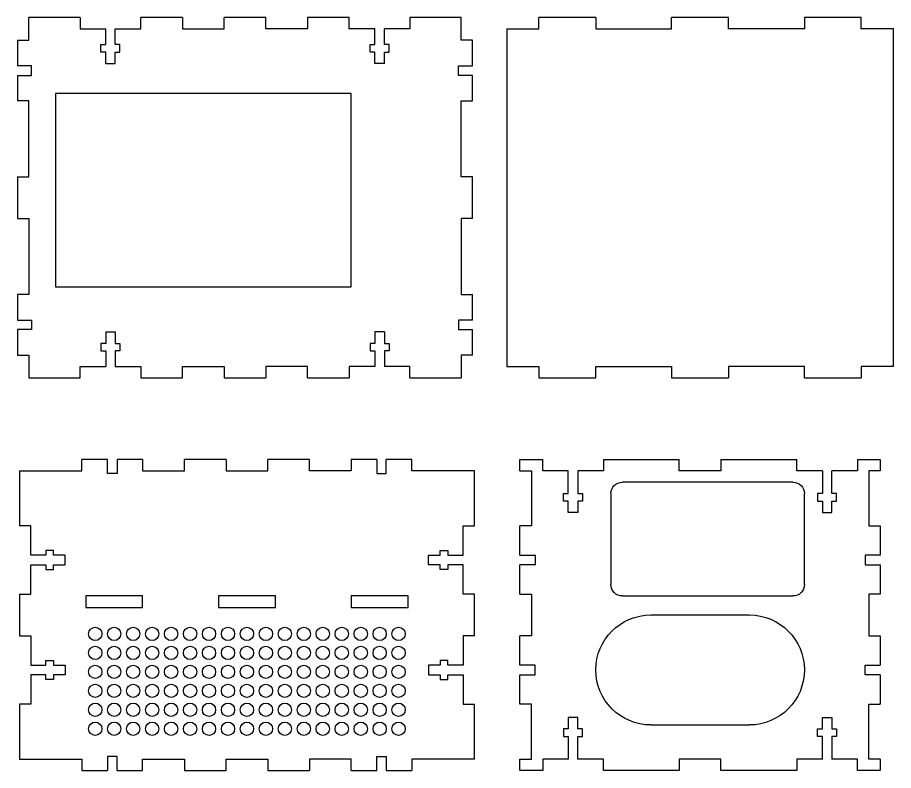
# Model space of a CAD drawing. Extents: x 10 to 830, y 11 to 572.
# Drawn here: x 140 to 371, y 373 to 571.5 of the extents above; entities that cross this region are included whole.
import ezdxf

# ---------------------------------------------------------------- set-up
doc = ezdxf.new("R2010")
doc.units = 0
doc.layers.add('LAYER_1', color=7, linetype='CONTINUOUS')

# ---------------------------------------------------------------- blocks, each defined once
blk = doc.blocks.new('BLOCK_6')
at = {"layer": 'LAYER_1', "color": 7}
for points in [[(143, 565.5), (143, 571.5)], [(156.5, 571.5), (143, 571.5)], [(156.5, 571.5), (156.5, 568.5)], [(172.5, 568.5), (172.5, 571.5)], [(183.5, 571.5), (172.5, 571.5)], [(183.5, 571.5), (183.5, 568.5)], [(194.5, 568.5), (194.5, 571.5)], [(205.5, 571.5), (194.5, 571.5)], [(205.5, 568.5), (205.5, 571.5)], [(216.5, 571.5), (216.5, 568.5)], [(227.5, 571.5), (216.5, 571.5)], [(227.5, 568.5), (227.5, 571.5)], [(243.5, 571.5), (243.5, 568.5)], [(257, 571.5), (243.5, 571.5)], [(257, 565.5), (257, 571.5)], [(156.5, 568.5), (163.25, 568.5)], [(163.25, 564.4), (163.25, 568.5)], [(165.75, 564.4), (165.75, 568.5)], [(165.75, 568.5), (172.5, 568.5)], [(183.5, 568.5), (194.5, 568.5)], [(216.5, 568.5), (205.5, 568.5)], [(234.25, 568.5), (227.5, 568.5)], [(234.25, 564.4), (234.25, 568.5)], [(236.75, 564.4), (236.75, 568.5)], [(243.5, 568.5), (236.75, 568.5)], [(140, 565.5), (140, 558.75)], [(140, 565.5), (143, 565.5)], [(162, 564.4), (163.25, 564.4)], [(162, 562.4), (162, 564.4)], [(167, 564.4), (165.75, 564.4)], [(167, 562.4), (167, 564.4)], [(233, 564.4), (234.25, 564.4)], [(233, 562.4), (233, 564.4)], [(238, 564.4), (236.75, 564.4)], [(238, 562.4), (238, 564.4)], [(260, 565.5), (257, 565.5)], [(260, 558.75), (260, 565.5)], [(163.25, 562.4), (162, 562.4)], [(163.25, 559.4), (163.25, 562.4)], [(165.75, 559.4), (165.75, 562.4)], [(165.75, 562.4), (167, 562.4)], [(234.25, 562.4), (233, 562.4)], [(234.25, 559.4), (234.25, 562.4)], [(236.75, 559.4), (236.75, 562.4)], [(236.75, 562.4), (238, 562.4)], [(163.25, 559.4), (165.75, 559.4)], [(236.75, 559.4), (234.25, 559.4)], [(143.7, 558.75), (140, 558.75)], [(143.7, 556.25), (143.7, 558.75)], [(256.3, 558.75), (260, 558.75)], [(256.3, 556.25), (256.3, 558.75)], [(140, 556.25), (140, 549.5)], [(140, 556.25), (143.7, 556.25)], [(260, 556.25), (256.3, 556.25)], [(260, 549.5), (260, 556.25)], [(228, 551.5), (150, 551.5)], [(150, 551.5), (150, 500.5)], [(228, 500.5), (228, 551.5)], [(143, 549.5), (140, 549.5)], [(143, 529.5), (143, 549.5)], [(257, 549.5), (260, 549.5)], [(257, 529.5), (257, 549.5)], [(140, 529.5), (143, 529.5)], [(140, 529.5), (140, 518.5)], [(260, 529.5), (257, 529.5)], [(260, 518.5), (260, 529.5)], [(140, 518.5), (143, 518.5)], [(143, 518.5), (143, 498.5)], [(257, 518.5), (257, 498.5)], [(260, 518.5), (257, 518.5)], [(150, 500.5), (228, 500.5)], [(143, 498.5), (140, 498.5)], [(140, 498.5), (140, 491.75)], [(257, 498.5), (260, 498.5)], [(260, 491.75), (260, 498.5)], [(140, 491.75), (143.7, 491.75)], [(143.7, 491.75), (143.7, 489.25)], [(256.3, 491.75), (256.3, 489.25)], [(260, 491.75), (256.3, 491.75)], [(143.7, 489.25), (140, 489.25)], [(140, 489.25), (140, 482.5)], [(163.25, 488.6), (163.25, 485.6)], [(163.25, 488.6), (165.75, 488.6)], [(165.75, 488.6), (165.75, 485.6)], [(234.25, 488.6), (234.25, 485.6)], [(236.75, 488.6), (234.25, 488.6)], [(236.75, 488.6), (236.75, 485.6)], [(256.3, 489.25), (260, 489.25)], [(260, 482.5), (260, 489.25)], [(162, 485.6), (162, 483.6)], [(163.25, 485.6), (162, 485.6)], [(165.75, 485.6), (167, 485.6)], [(167, 485.6), (167, 483.6)], [(233, 485.6), (233, 483.6)], [(234.25, 485.6), (233, 485.6)], [(236.75, 485.6), (238, 485.6)], [(238, 485.6), (238, 483.6)], [(162, 483.6), (163.25, 483.6)], [(163.25, 483.6), (163.25, 479.5)], [(167, 483.6), (165.75, 483.6)], [(165.75, 483.6), (165.75, 479.5)], [(233, 483.6), (234.25, 483.6)], [(234.25, 483.6), (234.25, 479.5)], [(238, 483.6), (236.75, 483.6)], [(236.75, 483.6), (236.75, 479.5)], [(140, 482.5), (143, 482.5)], [(143, 482.5), (143, 476.5)], [(257, 482.5), (257, 476.5)], [(260, 482.5), (257, 482.5)], [(156.5, 476.5), (156.5, 479.5)], [(156.5, 479.5), (163.25, 479.5)], [(165.75, 479.5), (172.5, 479.5)], [(172.5, 479.5), (172.5, 476.5)], [(183.5, 476.5), (183.5, 479.5)], [(183.5, 479.5), (194.5, 479.5)], [(194.5, 479.5), (194.5, 476.5)], [(205.5, 479.5), (205.5, 476.5)], [(216.5, 479.5), (205.5, 479.5)], [(216.5, 476.5), (216.5, 479.5)], [(227.5, 479.5), (227.5, 476.5)], [(234.25, 479.5), (227.5, 479.5)], [(243.5, 479.5), (236.75, 479.5)], [(243.5, 476.5), (243.5, 479.5)], [(143, 476.5), (156.5, 476.5)], [(172.5, 476.5), (183.5, 476.5)], [(194.5, 476.5), (205.5, 476.5)], [(216.5, 476.5), (227.5, 476.5)], [(243.5, 476.5), (257, 476.5)]]:
    blk.add_lwpolyline(points, dxfattribs=at)
blk = doc.blocks.new('BLOCK_5')
at = {"layer": 'LAYER_1'}
blk.add_blockref('BLOCK_6', (0, 0), dxfattribs=at)
blk = doc.blocks.new('BLOCK_8')
at = {"layer": 'LAYER_1', "color": 7}
for points in [[(277.5, 568.5), (277.5, 571.5)], [(292.5, 571.5), (277.5, 571.5)], [(292.5, 571.5), (292.5, 568.5)], [(312.5, 568.5), (312.5, 571.5)], [(327.5, 571.5), (312.5, 571.5)], [(327.5, 568.5), (327.5, 571.5)], [(347.5, 571.5), (347.5, 568.5)], [(362.5, 571.5), (347.5, 571.5)], [(362.5, 568.5), (362.5, 571.5)], [(269, 568.5), (277.5, 568.5)], [(269, 568.5), (269, 479.5)], [(292.5, 568.5), (312.5, 568.5)], [(347.5, 568.5), (327.5, 568.5)], [(371, 568.5), (362.5, 568.5)], [(371, 479.5), (371, 568.5)], [(269, 479.5), (277.5, 479.5)], [(277.5, 479.5), (277.5, 476.5)], [(292.5, 476.5), (292.5, 479.5)], [(292.5, 479.5), (312.5, 479.5)], [(312.5, 479.5), (312.5, 476.5)], [(347.5, 479.5), (327.5, 479.5)], [(327.5, 479.5), (327.5, 476.5)], [(347.5, 476.5), (347.5, 479.5)], [(371, 479.5), (362.5, 479.5)], [(362.5, 479.5), (362.5, 476.5)], [(277.5, 476.5), (292.5, 476.5)], [(312.5, 476.5), (327.5, 476.5)], [(347.5, 476.5), (362.5, 476.5)]]:
    blk.add_lwpolyline(points, dxfattribs=at)
blk = doc.blocks.new('BLOCK_7')
at = {"layer": 'LAYER_1'}
blk.add_blockref('BLOCK_8', (0, 0), dxfattribs=at)
blk = doc.blocks.new('BLOCK_12')
at = {"layer": 'LAYER_1', "color": 7}
for points in [[(157, 452), (157, 455)], [(163.75, 455), (157, 455)], [(163.75, 451.3), (163.75, 455)], [(166.25, 455), (166.25, 451.3)], [(173, 455), (166.25, 455)], [(173, 455), (173, 452)], [(184, 452), (184, 455)], [(195, 455), (184, 455)], [(195, 455), (195, 452)], [(206, 452), (206, 455)], [(217, 455), (206, 455)], [(217, 452), (217, 455)], [(228, 455), (228, 452)], [(234.75, 455), (228, 455)], [(234.75, 455), (234.75, 451.3)], [(237.25, 451.3), (237.25, 455)], [(244, 455), (237.25, 455)], [(244, 452), (244, 455)], [(140.5, 452), (140.5, 437.5)], [(140.5, 452), (157, 452)], [(166.25, 451.3), (163.75, 451.3)], [(173, 452), (184, 452)], [(195, 452), (206, 452)], [(228, 452), (217, 452)], [(234.75, 451.3), (237.25, 451.3)], [(260.5, 452), (244, 452)], [(260.5, 437.5), (260.5, 452)], [(143.5, 437.5), (140.5, 437.5)], [(143.5, 429.75), (143.5, 437.5)], [(257.5, 437.5), (260.5, 437.5)], [(257.5, 429.75), (257.5, 437.5)], [(147.5, 429.75), (143.5, 429.75)], [(149.5, 431), (147.5, 431)], [(147.5, 431), (147.5, 429.75)], [(149.5, 429.75), (149.5, 431)], [(152.6, 429.75), (149.5, 429.75)], [(152.6, 427.25), (152.6, 429.75)], [(248.4, 429.75), (251.5, 429.75)], [(248.4, 427.25), (248.4, 429.75)], [(251.5, 431), (253.5, 431)], [(251.5, 429.75), (251.5, 431)], [(253.5, 431), (253.5, 429.75)], [(253.5, 429.75), (257.5, 429.75)], [(143.5, 419.5), (143.5, 427.25)], [(143.5, 427.25), (147.5, 427.25)], [(147.5, 427.25), (147.5, 426)], [(147.5, 426), (149.5, 426)], [(149.5, 426), (149.5, 427.25)], [(149.5, 427.25), (152.6, 427.25)], [(251.5, 427.25), (248.4, 427.25)], [(251.5, 426), (251.5, 427.25)], [(253.5, 426), (251.5, 426)], [(253.5, 427.25), (253.5, 426)], [(257.5, 427.25), (253.5, 427.25)], [(257.5, 419.5), (257.5, 427.25)], [(140.5, 419.5), (143.5, 419.5)], [(140.5, 419.5), (140.5, 408.5)], [(173, 419), (158, 419)], [(158, 419), (158, 416)], [(173, 416), (173, 419)], [(208, 419), (193, 419)], [(193, 419), (193, 416)], [(208, 416), (208, 419)], [(243, 419), (228, 419)], [(228, 419), (228, 416)], [(243, 416), (243, 419)], [(260.5, 419.5), (257.5, 419.5)], [(260.5, 408.5), (260.5, 419.5)], [(158, 416), (173, 416)], [(193, 416), (208, 416)], [(228, 416), (243, 416)], [(140.5, 408.5), (143.5, 408.5)], [(143.5, 408.5), (143.5, 400.75)], [(257.5, 408.5), (257.5, 400.75)], [(260.5, 408.5), (257.5, 408.5)], [(147.5, 400.75), (147.5, 402)], [(147.5, 402), (149.5, 402)], [(149.5, 402), (149.5, 400.75)], [(251.5, 402), (251.5, 400.75)], [(253.5, 402), (251.5, 402)], [(253.5, 400.75), (253.5, 402)], [(143.5, 400.75), (147.5, 400.75)], [(149.5, 400.75), (152.6, 400.75)], [(152.6, 400.75), (152.6, 398.25)], [(248.4, 400.75), (248.4, 398.25)], [(251.5, 400.75), (248.4, 400.75)], [(257.5, 400.75), (253.5, 400.75)], [(147.5, 398.25), (143.5, 398.25)], [(143.5, 398.25), (143.5, 390.5)], [(147.5, 397), (147.5, 398.25)], [(152.6, 398.25), (149.5, 398.25)], [(149.5, 398.25), (149.5, 397)], [(248.4, 398.25), (251.5, 398.25)], [(251.5, 398.25), (251.5, 397)], [(253.5, 398.25), (257.5, 398.25)], [(253.5, 397), (253.5, 398.25)], [(257.5, 398.25), (257.5, 390.5)], [(149.5, 397), (147.5, 397)], [(251.5, 397), (253.5, 397)], [(143.5, 390.5), (140.5, 390.5)], [(140.5, 390.5), (140.5, 376)], [(257.5, 390.5), (260.5, 390.5)], [(260.5, 376), (260.5, 390.5)], [(163.75, 376.7), (163.75, 373)], [(166.25, 376.7), (163.75, 376.7)], [(166.25, 373), (166.25, 376.7)], [(234.75, 373), (234.75, 376.7)], [(234.75, 376.7), (237.25, 376.7)], [(237.25, 376.7), (237.25, 373)], [(140.5, 376), (157, 376)], [(157, 376), (157, 373)], [(173, 373), (173, 376)], [(173, 376), (184, 376)], [(184, 376), (184, 373)], [(195, 373), (195, 376)], [(195, 376), (206, 376)], [(206, 376), (206, 373)], [(217, 376), (217, 373)], [(228, 376), (217, 376)], [(228, 373), (228, 376)], [(244, 376), (244, 373)], [(260.5, 376), (244, 376)], [(157, 373), (163.75, 373)], [(166.25, 373), (173, 373)], [(184, 373), (195, 373)], [(206, 373), (217, 373)], [(228, 373), (234.75, 373)], [(237.25, 373), (244, 373)]]:
    blk.add_lwpolyline(points, dxfattribs=at)
for points, knots in [([(158.75, 409), (158.75, 408.03), (159.53, 407.25), (160.5, 407.25), (161.47, 407.25), (162.25, 408.03), (162.25, 409), (162.25, 409.97), (161.47, 410.75), (160.5, 410.75), (159.53, 410.75), (158.75, 409.97), (158.75, 409)], [0, 0, 0, 0, 1, 1, 1, 2, 2, 2, 3, 3, 3, 4, 4, 4, 4]), ([(163.75, 409), (163.75, 408.03), (164.53, 407.25), (165.5, 407.25), (166.47, 407.25), (167.25, 408.03), (167.25, 409), (167.25, 409.97), (166.47, 410.75), (165.5, 410.75), (164.53, 410.75), (163.75, 409.97), (163.75, 409)], [0, 0, 0, 0, 1, 1, 1, 2, 2, 2, 3, 3, 3, 4, 4, 4, 4]), ([(168.75, 409), (168.75, 408.03), (169.53, 407.25), (170.5, 407.25), (171.47, 407.25), (172.25, 408.03), (172.25, 409), (172.25, 409.97), (171.47, 410.75), (170.5, 410.75), (169.53, 410.75), (168.75, 409.97), (168.75, 409)], [0, 0, 0, 0, 1, 1, 1, 2, 2, 2, 3, 3, 3, 4, 4, 4, 4]), ([(173.75, 409), (173.75, 408.03), (174.53, 407.25), (175.5, 407.25), (176.47, 407.25), (177.25, 408.03), (177.25, 409), (177.25, 409.97), (176.47, 410.75), (175.5, 410.75), (174.53, 410.75), (173.75, 409.97), (173.75, 409)], [0, 0, 0, 0, 1, 1, 1, 2, 2, 2, 3, 3, 3, 4, 4, 4, 4]), ([(178.75, 409), (178.75, 408.03), (179.53, 407.25), (180.5, 407.25), (181.47, 407.25), (182.25, 408.03), (182.25, 409), (182.25, 409.97), (181.47, 410.75), (180.5, 410.75), (179.53, 410.75), (178.75, 409.97), (178.75, 409)], [0, 0, 0, 0, 1, 1, 1, 2, 2, 2, 3, 3, 3, 4, 4, 4, 4]), ([(183.75, 409), (183.75, 408.03), (184.53, 407.25), (185.5, 407.25), (186.47, 407.25), (187.25, 408.03), (187.25, 409), (187.25, 409.97), (186.47, 410.75), (185.5, 410.75), (184.53, 410.75), (183.75, 409.97), (183.75, 409)], [0, 0, 0, 0, 1, 1, 1, 2, 2, 2, 3, 3, 3, 4, 4, 4, 4]), ([(188.75, 409), (188.75, 408.03), (189.53, 407.25), (190.5, 407.25), (191.47, 407.25), (192.25, 408.03), (192.25, 409), (192.25, 409.97), (191.47, 410.75), (190.5, 410.75), (189.53, 410.75), (188.75, 409.97), (188.75, 409)], [0, 0, 0, 0, 1, 1, 1, 2, 2, 2, 3, 3, 3, 4, 4, 4, 4]), ([(193.75, 409), (193.75, 408.03), (194.53, 407.25), (195.5, 407.25), (196.47, 407.25), (197.25, 408.03), (197.25, 409), (197.25, 409.97), (196.47, 410.75), (195.5, 410.75), (194.53, 410.75), (193.75, 409.97), (193.75, 409)], [0, 0, 0, 0, 1, 1, 1, 2, 2, 2, 3, 3, 3, 4, 4, 4, 4]), ([(198.75, 409), (198.75, 409.97), (199.53, 410.75), (200.5, 410.75), (201.47, 410.75), (202.25, 409.97), (202.25, 409)], [0, 0, 0, 0, 1, 1, 1, 2, 2, 2, 2]), ([(202.25, 409), (202.25, 408.03), (201.47, 407.25), (200.5, 407.25), (199.53, 407.25), (198.75, 408.03), (198.75, 409)], [0, 0, 0, 0, 1, 1, 1, 2, 2, 2, 2]), ([(203.75, 409), (203.75, 408.03), (204.53, 407.25), (205.5, 407.25), (206.47, 407.25), (207.25, 408.03), (207.25, 409), (207.25, 409.97), (206.47, 410.75), (205.5, 410.75), (204.53, 410.75), (203.75, 409.97), (203.75, 409)], [0, 0, 0, 0, 1, 1, 1, 2, 2, 2, 3, 3, 3, 4, 4, 4, 4]), ([(208.75, 409), (208.75, 408.03), (209.53, 407.25), (210.5, 407.25), (211.47, 407.25), (212.25, 408.03), (212.25, 409), (212.25, 409.97), (211.47, 410.75), (210.5, 410.75), (209.53, 410.75), (208.75, 409.97), (208.75, 409)], [0, 0, 0, 0, 1, 1, 1, 2, 2, 2, 3, 3, 3, 4, 4, 4, 4]), ([(213.75, 409), (213.75, 408.03), (214.53, 407.25), (215.5, 407.25), (216.47, 407.25), (217.25, 408.03), (217.25, 409), (217.25, 409.97), (216.47, 410.75), (215.5, 410.75), (214.53, 410.75), (213.75, 409.97), (213.75, 409)], [0, 0, 0, 0, 1, 1, 1, 2, 2, 2, 3, 3, 3, 4, 4, 4, 4]), ([(218.75, 409), (218.75, 408.03), (219.53, 407.25), (220.5, 407.25), (221.47, 407.25), (222.25, 408.03), (222.25, 409), (222.25, 409.97), (221.47, 410.75), (220.5, 410.75), (219.53, 410.75), (218.75, 409.97), (218.75, 409)], [0, 0, 0, 0, 1, 1, 1, 2, 2, 2, 3, 3, 3, 4, 4, 4, 4]), ([(223.75, 409), (223.75, 408.03), (224.53, 407.25), (225.5, 407.25), (226.47, 407.25), (227.25, 408.03), (227.25, 409), (227.25, 409.97), (226.47, 410.75), (225.5, 410.75), (224.53, 410.75), (223.75, 409.97), (223.75, 409)], [0, 0, 0, 0, 1, 1, 1, 2, 2, 2, 3, 3, 3, 4, 4, 4, 4]), ([(228.75, 409), (228.75, 408.03), (229.53, 407.25), (230.5, 407.25), (231.47, 407.25), (232.25, 408.03), (232.25, 409), (232.25, 409.97), (231.47, 410.75), (230.5, 410.75), (229.53, 410.75), (228.75, 409.97), (228.75, 409)], [0, 0, 0, 0, 1, 1, 1, 2, 2, 2, 3, 3, 3, 4, 4, 4, 4]), ([(233.75, 409), (233.75, 408.03), (234.53, 407.25), (235.5, 407.25), (236.47, 407.25), (237.25, 408.03), (237.25, 409), (237.25, 409.97), (236.47, 410.75), (235.5, 410.75), (234.53, 410.75), (233.75, 409.97), (233.75, 409)], [0, 0, 0, 0, 1, 1, 1, 2, 2, 2, 3, 3, 3, 4, 4, 4, 4]), ([(238.75, 409), (238.75, 408.03), (239.53, 407.25), (240.5, 407.25), (241.47, 407.25), (242.25, 408.03), (242.25, 409), (242.25, 409.97), (241.47, 410.75), (240.5, 410.75), (239.53, 410.75), (238.75, 409.97), (238.75, 409)], [0, 0, 0, 0, 1, 1, 1, 2, 2, 2, 3, 3, 3, 4, 4, 4, 4]), ([(158.75, 404), (158.75, 403.03), (159.53, 402.25), (160.5, 402.25), (161.47, 402.25), (162.25, 403.03), (162.25, 404), (162.25, 404.97), (161.47, 405.75), (160.5, 405.75), (159.53, 405.75), (158.75, 404.97), (158.75, 404)], [0, 0, 0, 0, 1, 1, 1, 2, 2, 2, 3, 3, 3, 4, 4, 4, 4]), ([(163.75, 404), (163.75, 403.03), (164.53, 402.25), (165.5, 402.25), (166.47, 402.25), (167.25, 403.03), (167.25, 404), (167.25, 404.97), (166.47, 405.75), (165.5, 405.75), (164.53, 405.75), (163.75, 404.97), (163.75, 404)], [0, 0, 0, 0, 1, 1, 1, 2, 2, 2, 3, 3, 3, 4, 4, 4, 4]), ([(168.75, 404), (168.75, 403.03), (169.53, 402.25), (170.5, 402.25), (171.47, 402.25), (172.25, 403.03), (172.25, 404), (172.25, 404.97), (171.47, 405.75), (170.5, 405.75), (169.53, 405.75), (168.75, 404.97), (168.75, 404)], [0, 0, 0, 0, 1, 1, 1, 2, 2, 2, 3, 3, 3, 4, 4, 4, 4]), ([(173.75, 404), (173.75, 403.03), (174.53, 402.25), (175.5, 402.25), (176.47, 402.25), (177.25, 403.03), (177.25, 404), (177.25, 404.97), (176.47, 405.75), (175.5, 405.75), (174.53, 405.75), (173.75, 404.97), (173.75, 404)], [0, 0, 0, 0, 1, 1, 1, 2, 2, 2, 3, 3, 3, 4, 4, 4, 4]), ([(178.75, 404), (178.75, 403.03), (179.53, 402.25), (180.5, 402.25), (181.47, 402.25), (182.25, 403.03), (182.25, 404), (182.25, 404.97), (181.47, 405.75), (180.5, 405.75), (179.53, 405.75), (178.75, 404.97), (178.75, 404)], [0, 0, 0, 0, 1, 1, 1, 2, 2, 2, 3, 3, 3, 4, 4, 4, 4]), ([(183.75, 404), (183.75, 403.03), (184.53, 402.25), (185.5, 402.25), (186.47, 402.25), (187.25, 403.03), (187.25, 404), (187.25, 404.97), (186.47, 405.75), (185.5, 405.75), (184.53, 405.75), (183.75, 404.97), (183.75, 404)], [0, 0, 0, 0, 1, 1, 1, 2, 2, 2, 3, 3, 3, 4, 4, 4, 4]), ([(188.75, 404), (188.75, 403.03), (189.53, 402.25), (190.5, 402.25), (191.47, 402.25), (192.25, 403.03), (192.25, 404), (192.25, 404.97), (191.47, 405.75), (190.5, 405.75), (189.53, 405.75), (188.75, 404.97), (188.75, 404)], [0, 0, 0, 0, 1, 1, 1, 2, 2, 2, 3, 3, 3, 4, 4, 4, 4]), ([(193.75, 404), (193.75, 403.03), (194.53, 402.25), (195.5, 402.25), (196.47, 402.25), (197.25, 403.03), (197.25, 404), (197.25, 404.97), (196.47, 405.75), (195.5, 405.75), (194.53, 405.75), (193.75, 404.97), (193.75, 404)], [0, 0, 0, 0, 1, 1, 1, 2, 2, 2, 3, 3, 3, 4, 4, 4, 4]), ([(198.75, 404), (198.75, 404.97), (199.53, 405.75), (200.5, 405.75), (201.47, 405.75), (202.25, 404.97), (202.25, 404)], [0, 0, 0, 0, 1, 1, 1, 2, 2, 2, 2]), ([(203.75, 404), (203.75, 403.03), (204.53, 402.25), (205.5, 402.25), (206.47, 402.25), (207.25, 403.03), (207.25, 404), (207.25, 404.97), (206.47, 405.75), (205.5, 405.75), (204.53, 405.75), (203.75, 404.97), (203.75, 404)], [0, 0, 0, 0, 1, 1, 1, 2, 2, 2, 3, 3, 3, 4, 4, 4, 4]), ([(208.75, 404), (208.75, 403.03), (209.53, 402.25), (210.5, 402.25), (211.47, 402.25), (212.25, 403.03), (212.25, 404), (212.25, 404.97), (211.47, 405.75), (210.5, 405.75), (209.53, 405.75), (208.75, 404.97), (208.75, 404)], [0, 0, 0, 0, 1, 1, 1, 2, 2, 2, 3, 3, 3, 4, 4, 4, 4]), ([(213.75, 404), (213.75, 403.03), (214.53, 402.25), (215.5, 402.25), (216.47, 402.25), (217.25, 403.03), (217.25, 404), (217.25, 404.97), (216.47, 405.75), (215.5, 405.75), (214.53, 405.75), (213.75, 404.97), (213.75, 404)], [0, 0, 0, 0, 1, 1, 1, 2, 2, 2, 3, 3, 3, 4, 4, 4, 4]), ([(218.75, 404), (218.75, 403.03), (219.53, 402.25), (220.5, 402.25), (221.47, 402.25), (222.25, 403.03), (222.25, 404), (222.25, 404.97), (221.47, 405.75), (220.5, 405.75), (219.53, 405.75), (218.75, 404.97), (218.75, 404)], [0, 0, 0, 0, 1, 1, 1, 2, 2, 2, 3, 3, 3, 4, 4, 4, 4]), ([(223.75, 404), (223.75, 403.03), (224.53, 402.25), (225.5, 402.25), (226.47, 402.25), (227.25, 403.03), (227.25, 404), (227.25, 404.97), (226.47, 405.75), (225.5, 405.75), (224.53, 405.75), (223.75, 404.97), (223.75, 404)], [0, 0, 0, 0, 1, 1, 1, 2, 2, 2, 3, 3, 3, 4, 4, 4, 4]), ([(228.75, 404), (228.75, 403.03), (229.53, 402.25), (230.5, 402.25), (231.47, 402.25), (232.25, 403.03), (232.25, 404), (232.25, 404.97), (231.47, 405.75), (230.5, 405.75), (229.53, 405.75), (228.75, 404.97), (228.75, 404)], [0, 0, 0, 0, 1, 1, 1, 2, 2, 2, 3, 3, 3, 4, 4, 4, 4]), ([(233.75, 404), (233.75, 403.03), (234.53, 402.25), (235.5, 402.25), (236.47, 402.25), (237.25, 403.03), (237.25, 404), (237.25, 404.97), (236.47, 405.75), (235.5, 405.75), (234.53, 405.75), (233.75, 404.97), (233.75, 404)], [0, 0, 0, 0, 1, 1, 1, 2, 2, 2, 3, 3, 3, 4, 4, 4, 4]), ([(238.75, 404), (238.75, 403.03), (239.53, 402.25), (240.5, 402.25), (241.47, 402.25), (242.25, 403.03), (242.25, 404), (242.25, 404.97), (241.47, 405.75), (240.5, 405.75), (239.53, 405.75), (238.75, 404.97), (238.75, 404)], [0, 0, 0, 0, 1, 1, 1, 2, 2, 2, 3, 3, 3, 4, 4, 4, 4]), ([(202.25, 404), (202.25, 403.03), (201.47, 402.25), (200.5, 402.25), (199.53, 402.25), (198.75, 403.03), (198.75, 404)], [0, 0, 0, 0, 1, 1, 1, 2, 2, 2, 2]), ([(158.75, 399), (158.75, 398.03), (159.53, 397.25), (160.5, 397.25), (161.47, 397.25), (162.25, 398.03), (162.25, 399), (162.25, 399.97), (161.47, 400.75), (160.5, 400.75), (159.53, 400.75), (158.75, 399.97), (158.75, 399)], [0, 0, 0, 0, 1, 1, 1, 2, 2, 2, 3, 3, 3, 4, 4, 4, 4]), ([(163.75, 399), (163.75, 398.03), (164.53, 397.25), (165.5, 397.25), (166.47, 397.25), (167.25, 398.03), (167.25, 399), (167.25, 399.97), (166.47, 400.75), (165.5, 400.75), (164.53, 400.75), (163.75, 399.97), (163.75, 399)], [0, 0, 0, 0, 1, 1, 1, 2, 2, 2, 3, 3, 3, 4, 4, 4, 4]), ([(168.75, 399), (168.75, 398.03), (169.53, 397.25), (170.5, 397.25), (171.47, 397.25), (172.25, 398.03), (172.25, 399), (172.25, 399.97), (171.47, 400.75), (170.5, 400.75), (169.53, 400.75), (168.75, 399.97), (168.75, 399)], [0, 0, 0, 0, 1, 1, 1, 2, 2, 2, 3, 3, 3, 4, 4, 4, 4]), ([(173.75, 399), (173.75, 398.03), (174.53, 397.25), (175.5, 397.25), (176.47, 397.25), (177.25, 398.03), (177.25, 399), (177.25, 399.97), (176.47, 400.75), (175.5, 400.75), (174.53, 400.75), (173.75, 399.97), (173.75, 399)], [0, 0, 0, 0, 1, 1, 1, 2, 2, 2, 3, 3, 3, 4, 4, 4, 4]), ([(178.75, 399), (178.75, 398.03), (179.53, 397.25), (180.5, 397.25), (181.47, 397.25), (182.25, 398.03), (182.25, 399), (182.25, 399.97), (181.47, 400.75), (180.5, 400.75), (179.53, 400.75), (178.75, 399.97), (178.75, 399)], [0, 0, 0, 0, 1, 1, 1, 2, 2, 2, 3, 3, 3, 4, 4, 4, 4]), ([(183.75, 399), (183.75, 398.03), (184.53, 397.25), (185.5, 397.25), (186.47, 397.25), (187.25, 398.03), (187.25, 399), (187.25, 399.97), (186.47, 400.75), (185.5, 400.75), (184.53, 400.75), (183.75, 399.97), (183.75, 399)], [0, 0, 0, 0, 1, 1, 1, 2, 2, 2, 3, 3, 3, 4, 4, 4, 4]), ([(188.75, 399), (188.75, 398.03), (189.53, 397.25), (190.5, 397.25), (191.47, 397.25), (192.25, 398.03), (192.25, 399), (192.25, 399.97), (191.47, 400.75), (190.5, 400.75), (189.53, 400.75), (188.75, 399.97), (188.75, 399)], [0, 0, 0, 0, 1, 1, 1, 2, 2, 2, 3, 3, 3, 4, 4, 4, 4]), ([(193.75, 399), (193.75, 398.03), (194.53, 397.25), (195.5, 397.25), (196.47, 397.25), (197.25, 398.03), (197.25, 399), (197.25, 399.97), (196.47, 400.75), (195.5, 400.75), (194.53, 400.75), (193.75, 399.97), (193.75, 399)], [0, 0, 0, 0, 1, 1, 1, 2, 2, 2, 3, 3, 3, 4, 4, 4, 4]), ([(198.75, 399), (198.75, 399.97), (199.53, 400.75), (200.5, 400.75), (201.47, 400.75), (202.25, 399.97), (202.25, 399)], [0, 0, 0, 0, 1, 1, 1, 2, 2, 2, 2]), ([(203.75, 399), (203.75, 398.03), (204.53, 397.25), (205.5, 397.25), (206.47, 397.25), (207.25, 398.03), (207.25, 399), (207.25, 399.97), (206.47, 400.75), (205.5, 400.75), (204.53, 400.75), (203.75, 399.97), (203.75, 399)], [0, 0, 0, 0, 1, 1, 1, 2, 2, 2, 3, 3, 3, 4, 4, 4, 4]), ([(208.75, 399), (208.75, 398.03), (209.53, 397.25), (210.5, 397.25), (211.47, 397.25), (212.25, 398.03), (212.25, 399), (212.25, 399.97), (211.47, 400.75), (210.5, 400.75), (209.53, 400.75), (208.75, 399.97), (208.75, 399)], [0, 0, 0, 0, 1, 1, 1, 2, 2, 2, 3, 3, 3, 4, 4, 4, 4]), ([(213.75, 399), (213.75, 398.03), (214.53, 397.25), (215.5, 397.25), (216.47, 397.25), (217.25, 398.03), (217.25, 399), (217.25, 399.97), (216.47, 400.75), (215.5, 400.75), (214.53, 400.75), (213.75, 399.97), (213.75, 399)], [0, 0, 0, 0, 1, 1, 1, 2, 2, 2, 3, 3, 3, 4, 4, 4, 4]), ([(218.75, 399), (218.75, 398.03), (219.53, 397.25), (220.5, 397.25), (221.47, 397.25), (222.25, 398.03), (222.25, 399), (222.25, 399.97), (221.47, 400.75), (220.5, 400.75), (219.53, 400.75), (218.75, 399.97), (218.75, 399)], [0, 0, 0, 0, 1, 1, 1, 2, 2, 2, 3, 3, 3, 4, 4, 4, 4]), ([(223.75, 399), (223.75, 398.03), (224.53, 397.25), (225.5, 397.25), (226.47, 397.25), (227.25, 398.03), (227.25, 399), (227.25, 399.97), (226.47, 400.75), (225.5, 400.75), (224.53, 400.75), (223.75, 399.97), (223.75, 399)], [0, 0, 0, 0, 1, 1, 1, 2, 2, 2, 3, 3, 3, 4, 4, 4, 4]), ([(228.75, 399), (228.75, 398.03), (229.53, 397.25), (230.5, 397.25), (231.47, 397.25), (232.25, 398.03), (232.25, 399), (232.25, 399.97), (231.47, 400.75), (230.5, 400.75), (229.53, 400.75), (228.75, 399.97), (228.75, 399)], [0, 0, 0, 0, 1, 1, 1, 2, 2, 2, 3, 3, 3, 4, 4, 4, 4]), ([(233.75, 399), (233.75, 398.03), (234.53, 397.25), (235.5, 397.25), (236.47, 397.25), (237.25, 398.03), (237.25, 399), (237.25, 399.97), (236.47, 400.75), (235.5, 400.75), (234.53, 400.75), (233.75, 399.97), (233.75, 399)], [0, 0, 0, 0, 1, 1, 1, 2, 2, 2, 3, 3, 3, 4, 4, 4, 4]), ([(238.75, 399), (238.75, 398.03), (239.53, 397.25), (240.5, 397.25), (241.47, 397.25), (242.25, 398.03), (242.25, 399), (242.25, 399.97), (241.47, 400.75), (240.5, 400.75), (239.53, 400.75), (238.75, 399.97), (238.75, 399)], [0, 0, 0, 0, 1, 1, 1, 2, 2, 2, 3, 3, 3, 4, 4, 4, 4]), ([(202.25, 399), (202.25, 398.03), (201.47, 397.25), (200.5, 397.25), (199.53, 397.25), (198.75, 398.03), (198.75, 399)], [0, 0, 0, 0, 1, 1, 1, 2, 2, 2, 2]), ([(158.75, 394), (158.75, 393.03), (159.53, 392.25), (160.5, 392.25), (161.47, 392.25), (162.25, 393.03), (162.25, 394), (162.25, 394.97), (161.47, 395.75), (160.5, 395.75), (159.53, 395.75), (158.75, 394.97), (158.75, 394)], [0, 0, 0, 0, 1, 1, 1, 2, 2, 2, 3, 3, 3, 4, 4, 4, 4]), ([(163.75, 394), (163.75, 393.03), (164.53, 392.25), (165.5, 392.25), (166.47, 392.25), (167.25, 393.03), (167.25, 394), (167.25, 394.97), (166.47, 395.75), (165.5, 395.75), (164.53, 395.75), (163.75, 394.97), (163.75, 394)], [0, 0, 0, 0, 1, 1, 1, 2, 2, 2, 3, 3, 3, 4, 4, 4, 4]), ([(168.75, 394), (168.75, 393.03), (169.53, 392.25), (170.5, 392.25), (171.47, 392.25), (172.25, 393.03), (172.25, 394), (172.25, 394.97), (171.47, 395.75), (170.5, 395.75), (169.53, 395.75), (168.75, 394.97), (168.75, 394)], [0, 0, 0, 0, 1, 1, 1, 2, 2, 2, 3, 3, 3, 4, 4, 4, 4]), ([(173.75, 394), (173.75, 393.03), (174.53, 392.25), (175.5, 392.25), (176.47, 392.25), (177.25, 393.03), (177.25, 394), (177.25, 394.97), (176.47, 395.75), (175.5, 395.75), (174.53, 395.75), (173.75, 394.97), (173.75, 394)], [0, 0, 0, 0, 1, 1, 1, 2, 2, 2, 3, 3, 3, 4, 4, 4, 4]), ([(178.75, 394), (178.75, 393.03), (179.53, 392.25), (180.5, 392.25), (181.47, 392.25), (182.25, 393.03), (182.25, 394), (182.25, 394.97), (181.47, 395.75), (180.5, 395.75), (179.53, 395.75), (178.75, 394.97), (178.75, 394)], [0, 0, 0, 0, 1, 1, 1, 2, 2, 2, 3, 3, 3, 4, 4, 4, 4]), ([(183.75, 394), (183.75, 393.03), (184.53, 392.25), (185.5, 392.25), (186.47, 392.25), (187.25, 393.03), (187.25, 394), (187.25, 394.97), (186.47, 395.75), (185.5, 395.75), (184.53, 395.75), (183.75, 394.97), (183.75, 394)], [0, 0, 0, 0, 1, 1, 1, 2, 2, 2, 3, 3, 3, 4, 4, 4, 4]), ([(188.75, 394), (188.75, 393.03), (189.53, 392.25), (190.5, 392.25), (191.47, 392.25), (192.25, 393.03), (192.25, 394), (192.25, 394.97), (191.47, 395.75), (190.5, 395.75), (189.53, 395.75), (188.75, 394.97), (188.75, 394)], [0, 0, 0, 0, 1, 1, 1, 2, 2, 2, 3, 3, 3, 4, 4, 4, 4]), ([(193.75, 394), (193.75, 393.03), (194.53, 392.25), (195.5, 392.25), (196.47, 392.25), (197.25, 393.03), (197.25, 394), (197.25, 394.97), (196.47, 395.75), (195.5, 395.75), (194.53, 395.75), (193.75, 394.97), (193.75, 394)], [0, 0, 0, 0, 1, 1, 1, 2, 2, 2, 3, 3, 3, 4, 4, 4, 4]), ([(198.75, 394), (198.75, 394.97), (199.53, 395.75), (200.5, 395.75), (201.47, 395.75), (202.25, 394.97), (202.25, 394)], [0, 0, 0, 0, 1, 1, 1, 2, 2, 2, 2]), ([(203.75, 394), (203.75, 393.03), (204.53, 392.25), (205.5, 392.25), (206.47, 392.25), (207.25, 393.03), (207.25, 394), (207.25, 394.97), (206.47, 395.75), (205.5, 395.75), (204.53, 395.75), (203.75, 394.97), (203.75, 394)], [0, 0, 0, 0, 1, 1, 1, 2, 2, 2, 3, 3, 3, 4, 4, 4, 4]), ([(208.75, 394), (208.75, 393.03), (209.53, 392.25), (210.5, 392.25), (211.47, 392.25), (212.25, 393.03), (212.25, 394), (212.25, 394.97), (211.47, 395.75), (210.5, 395.75), (209.53, 395.75), (208.75, 394.97), (208.75, 394)], [0, 0, 0, 0, 1, 1, 1, 2, 2, 2, 3, 3, 3, 4, 4, 4, 4]), ([(213.75, 394), (213.75, 393.03), (214.53, 392.25), (215.5, 392.25), (216.47, 392.25), (217.25, 393.03), (217.25, 394), (217.25, 394.97), (216.47, 395.75), (215.5, 395.75), (214.53, 395.75), (213.75, 394.97), (213.75, 394)], [0, 0, 0, 0, 1, 1, 1, 2, 2, 2, 3, 3, 3, 4, 4, 4, 4]), ([(218.75, 394), (218.75, 393.03), (219.53, 392.25), (220.5, 392.25), (221.47, 392.25), (222.25, 393.03), (222.25, 394), (222.25, 394.97), (221.47, 395.75), (220.5, 395.75), (219.53, 395.75), (218.75, 394.97), (218.75, 394)], [0, 0, 0, 0, 1, 1, 1, 2, 2, 2, 3, 3, 3, 4, 4, 4, 4]), ([(223.75, 394), (223.75, 393.03), (224.53, 392.25), (225.5, 392.25), (226.47, 392.25), (227.25, 393.03), (227.25, 394), (227.25, 394.97), (226.47, 395.75), (225.5, 395.75), (224.53, 395.75), (223.75, 394.97), (223.75, 394)], [0, 0, 0, 0, 1, 1, 1, 2, 2, 2, 3, 3, 3, 4, 4, 4, 4]), ([(228.75, 394), (228.75, 393.03), (229.53, 392.25), (230.5, 392.25), (231.47, 392.25), (232.25, 393.03), (232.25, 394), (232.25, 394.97), (231.47, 395.75), (230.5, 395.75), (229.53, 395.75), (228.75, 394.97), (228.75, 394)], [0, 0, 0, 0, 1, 1, 1, 2, 2, 2, 3, 3, 3, 4, 4, 4, 4]), ([(233.75, 394), (233.75, 393.03), (234.53, 392.25), (235.5, 392.25), (236.47, 392.25), (237.25, 393.03), (237.25, 394), (237.25, 394.97), (236.47, 395.75), (235.5, 395.75), (234.53, 395.75), (233.75, 394.97), (233.75, 394)], [0, 0, 0, 0, 1, 1, 1, 2, 2, 2, 3, 3, 3, 4, 4, 4, 4]), ([(238.75, 394), (238.75, 393.03), (239.53, 392.25), (240.5, 392.25), (241.47, 392.25), (242.25, 393.03), (242.25, 394), (242.25, 394.97), (241.47, 395.75), (240.5, 395.75), (239.53, 395.75), (238.75, 394.97), (238.75, 394)], [0, 0, 0, 0, 1, 1, 1, 2, 2, 2, 3, 3, 3, 4, 4, 4, 4]), ([(202.25, 394), (202.25, 393.03), (201.47, 392.25), (200.5, 392.25), (199.53, 392.25), (198.75, 393.03), (198.75, 394)], [0, 0, 0, 0, 1, 1, 1, 2, 2, 2, 2]), ([(158.75, 389), (158.75, 388.03), (159.53, 387.25), (160.5, 387.25), (161.47, 387.25), (162.25, 388.03), (162.25, 389), (162.25, 389.97), (161.47, 390.75), (160.5, 390.75), (159.53, 390.75), (158.75, 389.97), (158.75, 389)], [0, 0, 0, 0, 1, 1, 1, 2, 2, 2, 3, 3, 3, 4, 4, 4, 4]), ([(163.75, 389), (163.75, 388.03), (164.53, 387.25), (165.5, 387.25), (166.47, 387.25), (167.25, 388.03), (167.25, 389), (167.25, 389.97), (166.47, 390.75), (165.5, 390.75), (164.53, 390.75), (163.75, 389.97), (163.75, 389)], [0, 0, 0, 0, 1, 1, 1, 2, 2, 2, 3, 3, 3, 4, 4, 4, 4]), ([(168.75, 389), (168.75, 388.03), (169.53, 387.25), (170.5, 387.25), (171.47, 387.25), (172.25, 388.03), (172.25, 389), (172.25, 389.97), (171.47, 390.75), (170.5, 390.75), (169.53, 390.75), (168.75, 389.97), (168.75, 389)], [0, 0, 0, 0, 1, 1, 1, 2, 2, 2, 3, 3, 3, 4, 4, 4, 4]), ([(173.75, 389), (173.75, 388.03), (174.53, 387.25), (175.5, 387.25), (176.47, 387.25), (177.25, 388.03), (177.25, 389), (177.25, 389.97), (176.47, 390.75), (175.5, 390.75), (174.53, 390.75), (173.75, 389.97), (173.75, 389)], [0, 0, 0, 0, 1, 1, 1, 2, 2, 2, 3, 3, 3, 4, 4, 4, 4]), ([(178.75, 389), (178.75, 388.03), (179.53, 387.25), (180.5, 387.25), (181.47, 387.25), (182.25, 388.03), (182.25, 389), (182.25, 389.97), (181.47, 390.75), (180.5, 390.75), (179.53, 390.75), (178.75, 389.97), (178.75, 389)], [0, 0, 0, 0, 1, 1, 1, 2, 2, 2, 3, 3, 3, 4, 4, 4, 4]), ([(183.75, 389), (183.75, 388.03), (184.53, 387.25), (185.5, 387.25), (186.47, 387.25), (187.25, 388.03), (187.25, 389), (187.25, 389.97), (186.47, 390.75), (185.5, 390.75), (184.53, 390.75), (183.75, 389.97), (183.75, 389)], [0, 0, 0, 0, 1, 1, 1, 2, 2, 2, 3, 3, 3, 4, 4, 4, 4]), ([(188.75, 389), (188.75, 388.03), (189.53, 387.25), (190.5, 387.25), (191.47, 387.25), (192.25, 388.03), (192.25, 389), (192.25, 389.97), (191.47, 390.75), (190.5, 390.75), (189.53, 390.75), (188.75, 389.97), (188.75, 389)], [0, 0, 0, 0, 1, 1, 1, 2, 2, 2, 3, 3, 3, 4, 4, 4, 4]), ([(193.75, 389), (193.75, 388.03), (194.53, 387.25), (195.5, 387.25), (196.47, 387.25), (197.25, 388.03), (197.25, 389), (197.25, 389.97), (196.47, 390.75), (195.5, 390.75), (194.53, 390.75), (193.75, 389.97), (193.75, 389)], [0, 0, 0, 0, 1, 1, 1, 2, 2, 2, 3, 3, 3, 4, 4, 4, 4]), ([(198.75, 389), (198.75, 389.97), (199.53, 390.75), (200.5, 390.75), (201.47, 390.75), (202.25, 389.97), (202.25, 389)], [0, 0, 0, 0, 1, 1, 1, 2, 2, 2, 2]), ([(203.75, 389), (203.75, 388.03), (204.53, 387.25), (205.5, 387.25), (206.47, 387.25), (207.25, 388.03), (207.25, 389), (207.25, 389.97), (206.47, 390.75), (205.5, 390.75), (204.53, 390.75), (203.75, 389.97), (203.75, 389)], [0, 0, 0, 0, 1, 1, 1, 2, 2, 2, 3, 3, 3, 4, 4, 4, 4]), ([(208.75, 389), (208.75, 388.03), (209.53, 387.25), (210.5, 387.25), (211.47, 387.25), (212.25, 388.03), (212.25, 389), (212.25, 389.97), (211.47, 390.75), (210.5, 390.75), (209.53, 390.75), (208.75, 389.97), (208.75, 389)], [0, 0, 0, 0, 1, 1, 1, 2, 2, 2, 3, 3, 3, 4, 4, 4, 4]), ([(213.75, 389), (213.75, 388.03), (214.53, 387.25), (215.5, 387.25), (216.47, 387.25), (217.25, 388.03), (217.25, 389), (217.25, 389.97), (216.47, 390.75), (215.5, 390.75), (214.53, 390.75), (213.75, 389.97), (213.75, 389)], [0, 0, 0, 0, 1, 1, 1, 2, 2, 2, 3, 3, 3, 4, 4, 4, 4]), ([(218.75, 389), (218.75, 388.03), (219.53, 387.25), (220.5, 387.25), (221.47, 387.25), (222.25, 388.03), (222.25, 389), (222.25, 389.97), (221.47, 390.75), (220.5, 390.75), (219.53, 390.75), (218.75, 389.97), (218.75, 389)], [0, 0, 0, 0, 1, 1, 1, 2, 2, 2, 3, 3, 3, 4, 4, 4, 4]), ([(223.75, 389), (223.75, 388.03), (224.53, 387.25), (225.5, 387.25), (226.47, 387.25), (227.25, 388.03), (227.25, 389), (227.25, 389.97), (226.47, 390.75), (225.5, 390.75), (224.53, 390.75), (223.75, 389.97), (223.75, 389)], [0, 0, 0, 0, 1, 1, 1, 2, 2, 2, 3, 3, 3, 4, 4, 4, 4]), ([(228.75, 389), (228.75, 388.03), (229.53, 387.25), (230.5, 387.25), (231.47, 387.25), (232.25, 388.03), (232.25, 389), (232.25, 389.97), (231.47, 390.75), (230.5, 390.75), (229.53, 390.75), (228.75, 389.97), (228.75, 389)], [0, 0, 0, 0, 1, 1, 1, 2, 2, 2, 3, 3, 3, 4, 4, 4, 4]), ([(233.75, 389), (233.75, 388.03), (234.53, 387.25), (235.5, 387.25), (236.47, 387.25), (237.25, 388.03), (237.25, 389), (237.25, 389.97), (236.47, 390.75), (235.5, 390.75), (234.53, 390.75), (233.75, 389.97), (233.75, 389)], [0, 0, 0, 0, 1, 1, 1, 2, 2, 2, 3, 3, 3, 4, 4, 4, 4]), ([(238.75, 389), (238.75, 388.03), (239.53, 387.25), (240.5, 387.25), (241.47, 387.25), (242.25, 388.03), (242.25, 389), (242.25, 389.97), (241.47, 390.75), (240.5, 390.75), (239.53, 390.75), (238.75, 389.97), (238.75, 389)], [0, 0, 0, 0, 1, 1, 1, 2, 2, 2, 3, 3, 3, 4, 4, 4, 4]), ([(202.25, 389), (202.25, 388.03), (201.47, 387.25), (200.5, 387.25), (199.53, 387.25), (198.75, 388.03), (198.75, 389)], [0, 0, 0, 0, 1, 1, 1, 2, 2, 2, 2]), ([(158.75, 384), (158.75, 383.03), (159.53, 382.25), (160.5, 382.25), (161.47, 382.25), (162.25, 383.03), (162.25, 384), (162.25, 384.97), (161.47, 385.75), (160.5, 385.75), (159.53, 385.75), (158.75, 384.97), (158.75, 384)], [0, 0, 0, 0, 1, 1, 1, 2, 2, 2, 3, 3, 3, 4, 4, 4, 4]), ([(163.75, 384), (163.75, 383.03), (164.53, 382.25), (165.5, 382.25), (166.47, 382.25), (167.25, 383.03), (167.25, 384), (167.25, 384.97), (166.47, 385.75), (165.5, 385.75), (164.53, 385.75), (163.75, 384.97), (163.75, 384)], [0, 0, 0, 0, 1, 1, 1, 2, 2, 2, 3, 3, 3, 4, 4, 4, 4]), ([(168.75, 384), (168.75, 383.03), (169.53, 382.25), (170.5, 382.25), (171.47, 382.25), (172.25, 383.03), (172.25, 384), (172.25, 384.97), (171.47, 385.75), (170.5, 385.75), (169.53, 385.75), (168.75, 384.97), (168.75, 384)], [0, 0, 0, 0, 1, 1, 1, 2, 2, 2, 3, 3, 3, 4, 4, 4, 4]), ([(173.75, 384), (173.75, 383.03), (174.53, 382.25), (175.5, 382.25), (176.47, 382.25), (177.25, 383.03), (177.25, 384), (177.25, 384.97), (176.47, 385.75), (175.5, 385.75), (174.53, 385.75), (173.75, 384.97), (173.75, 384)], [0, 0, 0, 0, 1, 1, 1, 2, 2, 2, 3, 3, 3, 4, 4, 4, 4]), ([(178.75, 384), (178.75, 383.03), (179.53, 382.25), (180.5, 382.25), (181.47, 382.25), (182.25, 383.03), (182.25, 384), (182.25, 384.97), (181.47, 385.75), (180.5, 385.75), (179.53, 385.75), (178.75, 384.97), (178.75, 384)], [0, 0, 0, 0, 1, 1, 1, 2, 2, 2, 3, 3, 3, 4, 4, 4, 4]), ([(183.75, 384), (183.75, 383.03), (184.53, 382.25), (185.5, 382.25), (186.47, 382.25), (187.25, 383.03), (187.25, 384), (187.25, 384.97), (186.47, 385.75), (185.5, 385.75), (184.53, 385.75), (183.75, 384.97), (183.75, 384)], [0, 0, 0, 0, 1, 1, 1, 2, 2, 2, 3, 3, 3, 4, 4, 4, 4]), ([(188.75, 384), (188.75, 383.03), (189.53, 382.25), (190.5, 382.25), (191.47, 382.25), (192.25, 383.03), (192.25, 384), (192.25, 384.97), (191.47, 385.75), (190.5, 385.75), (189.53, 385.75), (188.75, 384.97), (188.75, 384)], [0, 0, 0, 0, 1, 1, 1, 2, 2, 2, 3, 3, 3, 4, 4, 4, 4]), ([(193.75, 384), (193.75, 383.03), (194.53, 382.25), (195.5, 382.25), (196.47, 382.25), (197.25, 383.03), (197.25, 384), (197.25, 384.97), (196.47, 385.75), (195.5, 385.75), (194.53, 385.75), (193.75, 384.97), (193.75, 384)], [0, 0, 0, 0, 1, 1, 1, 2, 2, 2, 3, 3, 3, 4, 4, 4, 4]), ([(198.75, 384), (198.75, 384.97), (199.53, 385.75), (200.5, 385.75), (201.47, 385.75), (202.25, 384.97), (202.25, 384)], [0, 0, 0, 0, 1, 1, 1, 2, 2, 2, 2]), ([(202.25, 384), (202.25, 383.03), (201.47, 382.25), (200.5, 382.25), (199.53, 382.25), (198.75, 383.03), (198.75, 384)], [0, 0, 0, 0, 1, 1, 1, 2, 2, 2, 2]), ([(203.75, 384), (203.75, 383.03), (204.53, 382.25), (205.5, 382.25), (206.47, 382.25), (207.25, 383.03), (207.25, 384), (207.25, 384.97), (206.47, 385.75), (205.5, 385.75), (204.53, 385.75), (203.75, 384.97), (203.75, 384)], [0, 0, 0, 0, 1, 1, 1, 2, 2, 2, 3, 3, 3, 4, 4, 4, 4]), ([(208.75, 384), (208.75, 383.03), (209.53, 382.25), (210.5, 382.25), (211.47, 382.25), (212.25, 383.03), (212.25, 384), (212.25, 384.97), (211.47, 385.75), (210.5, 385.75), (209.53, 385.75), (208.75, 384.97), (208.75, 384)], [0, 0, 0, 0, 1, 1, 1, 2, 2, 2, 3, 3, 3, 4, 4, 4, 4]), ([(213.75, 384), (213.75, 383.03), (214.53, 382.25), (215.5, 382.25), (216.47, 382.25), (217.25, 383.03), (217.25, 384), (217.25, 384.97), (216.47, 385.75), (215.5, 385.75), (214.53, 385.75), (213.75, 384.97), (213.75, 384)], [0, 0, 0, 0, 1, 1, 1, 2, 2, 2, 3, 3, 3, 4, 4, 4, 4]), ([(218.75, 384), (218.75, 383.03), (219.53, 382.25), (220.5, 382.25), (221.47, 382.25), (222.25, 383.03), (222.25, 384), (222.25, 384.97), (221.47, 385.75), (220.5, 385.75), (219.53, 385.75), (218.75, 384.97), (218.75, 384)], [0, 0, 0, 0, 1, 1, 1, 2, 2, 2, 3, 3, 3, 4, 4, 4, 4]), ([(223.75, 384), (223.75, 383.03), (224.53, 382.25), (225.5, 382.25), (226.47, 382.25), (227.25, 383.03), (227.25, 384), (227.25, 384.97), (226.47, 385.75), (225.5, 385.75), (224.53, 385.75), (223.75, 384.97), (223.75, 384)], [0, 0, 0, 0, 1, 1, 1, 2, 2, 2, 3, 3, 3, 4, 4, 4, 4]), ([(228.75, 384), (228.75, 383.03), (229.53, 382.25), (230.5, 382.25), (231.47, 382.25), (232.25, 383.03), (232.25, 384), (232.25, 384.97), (231.47, 385.75), (230.5, 385.75), (229.53, 385.75), (228.75, 384.97), (228.75, 384)], [0, 0, 0, 0, 1, 1, 1, 2, 2, 2, 3, 3, 3, 4, 4, 4, 4]), ([(233.75, 384), (233.75, 383.03), (234.53, 382.25), (235.5, 382.25), (236.47, 382.25), (237.25, 383.03), (237.25, 384), (237.25, 384.97), (236.47, 385.75), (235.5, 385.75), (234.53, 385.75), (233.75, 384.97), (233.75, 384)], [0, 0, 0, 0, 1, 1, 1, 2, 2, 2, 3, 3, 3, 4, 4, 4, 4]), ([(238.75, 384), (238.75, 383.03), (239.53, 382.25), (240.5, 382.25), (241.47, 382.25), (242.25, 383.03), (242.25, 384), (242.25, 384.97), (241.47, 385.75), (240.5, 385.75), (239.53, 385.75), (238.75, 384.97), (238.75, 384)], [0, 0, 0, 0, 1, 1, 1, 2, 2, 2, 3, 3, 3, 4, 4, 4, 4])]:
    blk.add_open_spline(points, degree=3, knots=knots, dxfattribs=at)
blk = doc.blocks.new('BLOCK_11')
at = {"layer": 'LAYER_1'}
blk.add_blockref('BLOCK_12', (0, 0), dxfattribs=at)
blk = doc.blocks.new('BLOCK_14')
at = {"layer": 'LAYER_1', "color": 7}
for points in [[(272.5, 455), (278.5, 455)], [(272.5, 452), (272.5, 455)], [(278.5, 452), (278.5, 455)], [(294.5, 455), (314.5, 455)], [(294.5, 455), (294.5, 452)], [(314.5, 452), (314.5, 455)], [(325.5, 455), (345.5, 455)], [(325.5, 455), (325.5, 452)], [(345.5, 452), (345.5, 455)], [(361.5, 455), (367.5, 455)], [(361.5, 455), (361.5, 452)], [(367.5, 455), (367.5, 452)], [(272.5, 452), (275.5, 452)], [(275.5, 452), (275.5, 437.5)], [(285.25, 452), (278.5, 452)], [(285.25, 446), (285.25, 452)], [(294.5, 452), (287.75, 452)], [(287.75, 452), (287.75, 446)], [(325.5, 452), (314.5, 452)], [(352.25, 452), (345.5, 452)], [(352.25, 452), (352.25, 446)], [(361.5, 452), (354.75, 452)], [(354.75, 446), (354.75, 452)], [(364.5, 452), (364.5, 437.5)], [(367.5, 452), (364.5, 452)], [(344.5, 449), (299.5, 449)], [(284, 444), (284, 446)], [(284, 446), (285.25, 446)], [(287.75, 446), (289, 446)], [(289, 446), (289, 444)], [(296.5, 446), (296.5, 422)], [(347.5, 422), (347.5, 446)], [(351, 446), (351, 444)], [(352.25, 446), (351, 446)], [(356, 446), (354.75, 446)], [(356, 444), (356, 446)], [(285.25, 444), (284, 444)], [(285.25, 441), (285.25, 444)], [(289, 444), (287.75, 444)], [(287.75, 444), (287.75, 441)], [(351, 444), (352.25, 444)], [(352.25, 444), (352.25, 441)], [(354.75, 444), (356, 444)], [(354.75, 441), (354.75, 444)], [(287.75, 441), (285.25, 441)], [(352.25, 441), (354.75, 441)], [(275.5, 437.5), (272.5, 437.5)], [(272.5, 429.75), (272.5, 437.5)], [(364.5, 437.5), (367.5, 437.5)], [(367.5, 437.5), (367.5, 429.75)], [(272.5, 429.75), (276.5, 429.75)], [(276.5, 429.75), (276.5, 427.25)], [(363.5, 429.75), (363.5, 427.25)], [(367.5, 429.75), (363.5, 429.75)], [(276.5, 427.25), (272.5, 427.25)], [(272.5, 419.5), (272.5, 427.25)], [(363.5, 427.25), (367.5, 427.25)], [(367.5, 427.25), (367.5, 419.5)], [(272.5, 419.5), (275.5, 419.5)], [(275.5, 419.5), (275.5, 408.5)], [(299.5, 419), (344.5, 419)], [(364.5, 419.5), (364.5, 408.5)], [(367.5, 419.5), (364.5, 419.5)], [(307, 414), (333, 414)], [(275.5, 408.5), (272.5, 408.5)], [(272.5, 400.75), (272.5, 408.5)], [(364.5, 408.5), (367.5, 408.5)], [(367.5, 408.5), (367.5, 400.75)], [(276.5, 400.75), (272.5, 400.75)], [(276.5, 398.25), (276.5, 400.75)], [(363.5, 398.25), (363.5, 400.75)], [(363.5, 400.75), (367.5, 400.75)], [(272.5, 398.25), (276.5, 398.25)], [(272.5, 390.5), (272.5, 398.25)], [(367.5, 398.25), (363.5, 398.25)], [(367.5, 398.25), (367.5, 390.5)], [(275.5, 390.5), (272.5, 390.5)], [(275.5, 376), (275.5, 390.5)], [(364.5, 376), (364.5, 390.5)], [(364.5, 390.5), (367.5, 390.5)], [(285.25, 387), (285.25, 384)], [(287.75, 387), (285.25, 387)], [(287.75, 384), (287.75, 387)], [(352.25, 384), (352.25, 387)], [(352.25, 387), (354.75, 387)], [(354.75, 387), (354.75, 384)], [(284, 384), (284, 382)], [(285.25, 384), (284, 384)], [(289, 384), (287.75, 384)], [(289, 382), (289, 384)], [(307, 385), (333, 385)], [(351, 382), (351, 384)], [(351, 384), (352.25, 384)], [(354.75, 384), (356, 384)], [(356, 384), (356, 382)], [(284, 382), (285.25, 382)], [(285.25, 382), (285.25, 376)], [(287.75, 382), (289, 382)], [(287.75, 376), (287.75, 382)], [(352.25, 382), (351, 382)], [(352.25, 376), (352.25, 382)], [(356, 382), (354.75, 382)], [(354.75, 382), (354.75, 376)], [(272.5, 376), (275.5, 376)], [(272.5, 373), (272.5, 376)], [(278.5, 376), (278.5, 373)], [(285.25, 376), (278.5, 376)], [(294.5, 376), (287.75, 376)], [(294.5, 373), (294.5, 376)], [(314.5, 376), (314.5, 373)], [(325.5, 376), (314.5, 376)], [(325.5, 373), (325.5, 376)], [(345.5, 376), (345.5, 373)], [(352.25, 376), (345.5, 376)], [(361.5, 376), (354.75, 376)], [(361.5, 373), (361.5, 376)], [(367.5, 376), (364.5, 376)], [(367.5, 376), (367.5, 373)], [(278.5, 373), (272.5, 373)], [(314.5, 373), (294.5, 373)], [(345.5, 373), (325.5, 373)], [(367.5, 373), (361.5, 373)]]:
    blk.add_lwpolyline(points, dxfattribs=at)
for points in [[(296.5, 446), (296.5, 447.66), (297.84, 449), (299.5, 449)], [(344.5, 449), (346.16, 449), (347.5, 447.66), (347.5, 446)], [(299.5, 419), (297.84, 419), (296.5, 420.34), (296.5, 422)], [(347.5, 422), (347.5, 420.34), (346.16, 419), (344.5, 419)]]:
    blk.add_open_spline(points, degree=3, dxfattribs=at)
for points in [[(307, 385), (298.99, 385), (292.5, 391.49), (292.5, 399.5), (292.5, 407.51), (298.99, 414), (307, 414)], [(333, 414), (341.01, 414), (347.5, 407.51), (347.5, 399.5), (347.5, 391.49), (341.01, 385), (333, 385)]]:
    blk.add_open_spline(points, degree=3, knots=[0, 0, 0, 0, 1, 1, 1, 2, 2, 2, 2], dxfattribs=at)
blk = doc.blocks.new('BLOCK_13')
at = {"layer": 'LAYER_1'}
blk.add_blockref('BLOCK_14', (0, 0), dxfattribs=at)

msp = doc.modelspace()

# ---------------------------------------------------------------- block references
at = {"layer": 'LAYER_1'}
for name in ['BLOCK_5', 'BLOCK_7', 'BLOCK_11', 'BLOCK_13']:
    msp.add_blockref(name, (0, 0), dxfattribs=at)

doc.saveas('drawing.dxf')
